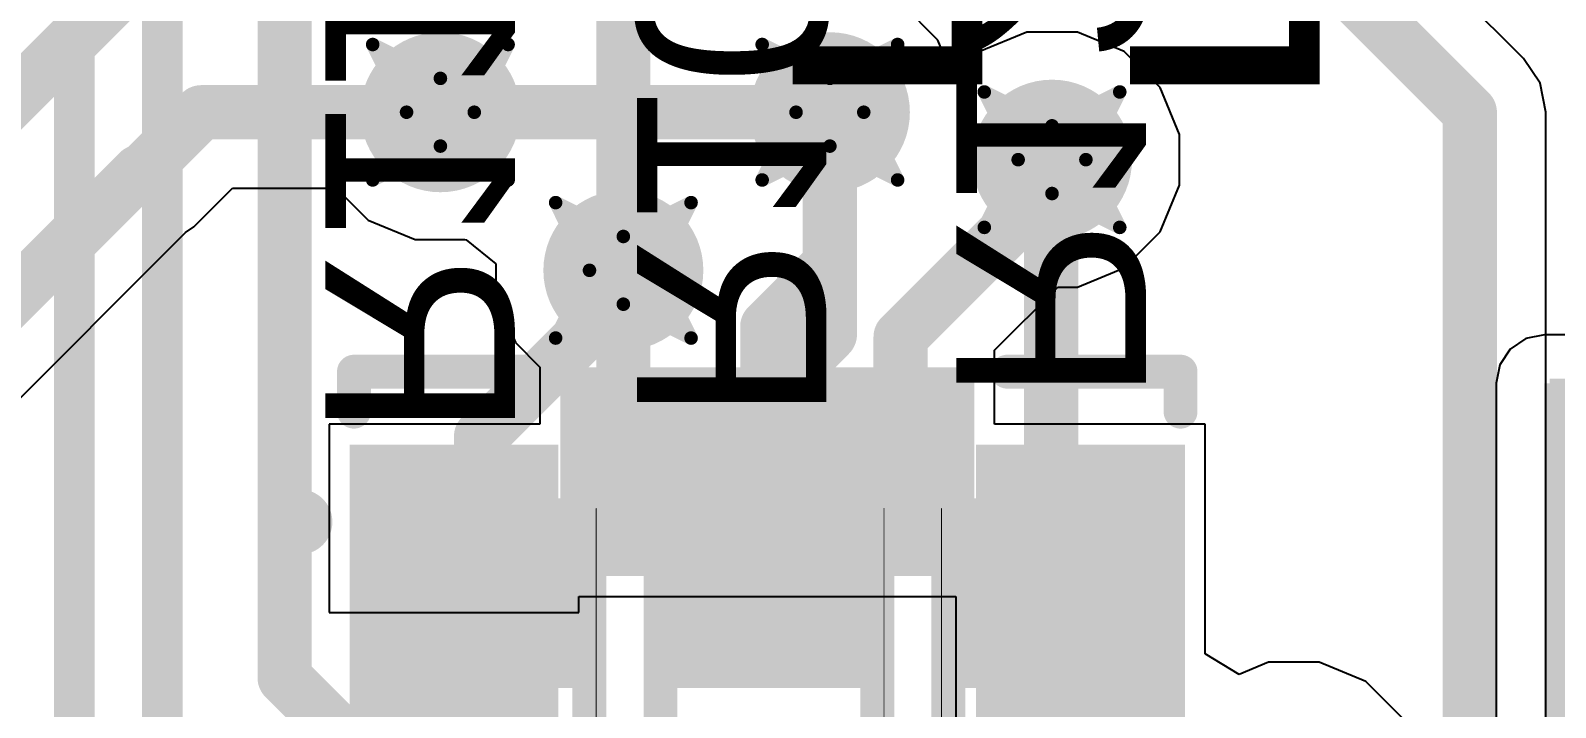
# Model space of a CAD drawing. Header units: inches. Extents: x -8 to 386, y -12 to 64.
# Drawn here: x 15.33 to 21.05, y 6.02 to 8.56 of the extents above; entities that cross this region are included whole.
import ezdxf

# ---------------------------------------------------------------- set-up
doc = ezdxf.new("R2010")
doc.units = ezdxf.units.IN
for name, color, linetype in [('Board_outline', 216, 'Continuous'), ('Bottom Layer', 5, 'Continuous'), ('Bottom Overlay', 54, 'Continuous'), ('Bottom Paste', 16, 'Continuous'), ('Bottom Solder', 6, 'Continuous'), ('Drill Drawing', 1, 'Continuous'), ('Top Layer', 1, 'Continuous'), ('Top Overlay', 2, 'Continuous'), ('Top Paste', 8, 'Continuous'), ('Top Solder', 216, 'Continuous'), ('Via Holes', 16, 'Continuous')]:
    doc.layers.add(name, color=color, linetype=linetype)
doc.styles.add('Arial', font='', dxfattribs={"height": 0.2})
doc.styles.add('Arial_Bold', font='', dxfattribs={"height": 0.2})
doc.styles.get('Arial').set_extended_font_data('Arial')
doc.styles.get('Arial_Bold').set_extended_font_data('Arial', bold=True)

msp = doc.modelspace()

# ---------------------------------------------------------------- hatches: boundary and pattern name
at = {"layer": 'Bottom Layer'}
h = msp.add_hatch(color=5, dxfattribs=at)
edge = h.paths.add_edge_path()
edge.add_arc((16.8656, 8.2553), 0.3, 0, 360)
h = msp.add_hatch(color=5, dxfattribs=at)
edge = h.paths.add_edge_path()
edge.add_arc((18.3263, 8.2553), 0.3, 0, 360)
h = msp.add_hatch(color=5, dxfattribs=at)
edge = h.paths.add_edge_path()
edge.add_arc((19.1594, 8.0774), 0.3, 0, 360)
h = msp.add_hatch(color=5, dxfattribs=at)
edge = h.paths.add_edge_path()
edge.add_arc((17.5517, 7.6624), 0.3, 0, 360)
for points in [[(17.3355, 6.1976), (16.7005, 6.1976), (16.7005, 6.6548), (17.3355, 6.6548)], [(18.415, 6.1976), (17.78, 6.1976), (17.78, 6.6548), (18.415, 6.6548)], [(18.8595, 6.6548), (19.4945, 6.6548), (19.4945, 6.1976), (18.8595, 6.1976)]]:
    msp.add_hatch(color=5, dxfattribs=at).paths.add_polyline_path(points)
at = {"layer": 'Bottom Paste'}
for points in [[(17.3355, 6.1976), (16.7005, 6.1976), (16.7005, 6.6548), (17.3355, 6.6548)], [(18.415, 6.1976), (17.78, 6.1976), (17.78, 6.6548), (18.415, 6.6548)], [(18.8595, 6.6548), (19.4945, 6.6548), (19.4945, 6.1976), (18.8595, 6.1976)]]:
    msp.add_hatch(color=16, dxfattribs=at).paths.add_polyline_path(points)
at = {"layer": 'Bottom Solder'}
for points in [[(17.4371, 6.096), (16.5989, 6.096), (16.5989, 6.7564), (17.4371, 6.7564)], [(18.5166, 6.096), (17.6784, 6.096), (17.6784, 6.7564), (18.5166, 6.7564)], [(18.7579, 6.7564), (19.5961, 6.7564), (19.5961, 6.096), (18.7579, 6.096)]]:
    msp.add_hatch(color=6, dxfattribs=at).paths.add_polyline_path(points)
at = {"layer": 'Top Layer'}
h = msp.add_hatch(color=1, dxfattribs=at)
edge = h.paths.add_edge_path()
edge.add_arc((16.8656, 8.2553), 0.3, 0, 360)
h = msp.add_hatch(color=1, dxfattribs=at)
edge = h.paths.add_edge_path()
edge.add_arc((18.3263, 8.2553), 0.3, 0, 360)
h = msp.add_hatch(color=1, dxfattribs=at)
edge = h.paths.add_edge_path()
edge.add_arc((19.1594, 8.0774), 0.3, 0, 360)
h = msp.add_hatch(color=1, dxfattribs=at)
edge = h.paths.add_edge_path()
edge.add_arc((17.5517, 7.6624), 0.3, 0, 360)
for points in [[(21.0058, 2.921), (23.1648, 2.921), (23.1648, 7.239), (21.0058, 7.239)], [(17.4164, 6.6174), (17.4164, 7.1974), (17.7664, 7.1974), (17.7664, 6.6174)], [(17.9164, 6.6174), (17.9164, 7.1974), (18.2664, 7.1974), (18.2664, 6.6174)], [(18.4164, 6.6174), (18.4164, 7.1974), (18.7664, 7.1974), (18.7664, 6.6174)], [(17.2064, 6.5574), (16.6264, 6.5574), (16.6264, 6.9074), (17.2064, 6.9074)], [(19.5564, 6.5574), (18.9764, 6.5574), (18.9764, 6.9074), (19.5564, 6.9074)], [(17.2064, 6.0574), (16.6264, 6.0574), (16.6264, 6.4074), (17.2064, 6.4074)], [(19.5564, 6.0574), (18.9764, 6.0574), (18.9764, 6.4074), (19.5564, 6.4074)], [(16.6116, 5.7912), (17.2212, 5.7912), (17.2212, 6.2912), (16.6116, 6.2912)]]:
    msp.add_hatch(color=1, dxfattribs=at).paths.add_polyline_path(points)
at = {"layer": 'Top Paste'}
for points in [[(17.4164, 6.6174), (17.4164, 7.1974), (17.7664, 7.1974), (17.7664, 6.6174)], [(17.9164, 6.6174), (17.9164, 7.1974), (18.2664, 7.1974), (18.2664, 6.6174)], [(18.4164, 6.6174), (18.4164, 7.1974), (18.7664, 7.1974), (18.7664, 6.6174)], [(17.2064, 6.5574), (16.6264, 6.5574), (16.6264, 6.9074), (17.2064, 6.9074)], [(19.5564, 6.5574), (18.9764, 6.5574), (18.9764, 6.9074), (19.5564, 6.9074)], [(17.2064, 6.0574), (16.6264, 6.0574), (16.6264, 6.4074), (17.2064, 6.4074)], [(19.5564, 6.0574), (18.9764, 6.0574), (18.9764, 6.4074), (19.5564, 6.4074)]]:
    msp.add_hatch(color=8, dxfattribs=at).paths.add_polyline_path(points)
at = {"layer": 'Top Solder'}
for points in [[(17.3148, 6.5158), (17.3148, 7.299), (17.868, 7.299), (17.868, 6.5158)], [(17.8148, 6.5158), (17.8148, 7.299), (18.368, 7.299), (18.368, 6.5158)], [(18.3148, 6.5158), (18.3148, 7.299), (18.868, 7.299), (18.868, 6.5158)], [(22.8286, 2.853), (21.0254, 2.853), (21.0254, 7.2562), (22.8286, 7.2562)], [(17.308, 6.4558), (16.5248, 6.4558), (16.5248, 7.009), (17.308, 7.009)], [(19.658, 6.4558), (18.8748, 6.4558), (18.8748, 7.009), (19.658, 7.009)], [(17.308, 5.9558), (16.5248, 5.9558), (16.5248, 6.509), (17.308, 6.509)], [(19.658, 5.9558), (18.8748, 5.9558), (18.8748, 6.509), (19.658, 6.509)]]:
    msp.add_hatch(color=216, dxfattribs=at).paths.add_polyline_path(points)
at = {"layer": 'Via Holes'}
h = msp.add_hatch(color=7, dxfattribs=at)
edge = h.paths.add_edge_path()
edge.add_arc((16.8656, 8.2553), 0.15, 0, 360)
h = msp.add_hatch(color=7, dxfattribs=at)
edge = h.paths.add_edge_path()
edge.add_arc((18.3263, 8.2553), 0.15, 0, 360)
h = msp.add_hatch(color=7, dxfattribs=at)
edge = h.paths.add_edge_path()
edge.add_arc((19.1594, 8.0774), 0.15, 0, 360)
h = msp.add_hatch(color=7, dxfattribs=at)
edge = h.paths.add_edge_path()
edge.add_arc((17.5517, 7.6624), 0.15, 0, 360)

# ---------------------------------------------------------------- linework, layer by layer
at = {"layer": 'Board_outline'}
msp.add_lwpolyline([(37.5368, 13.3604, 0.254, 0.254, 1), (-7.4632, 13.3604, 0.254, 0.254, 1)], format="xyseb", close=True, dxfattribs=at)
at = {"layer": 'Bottom Layer'}
for p, q in [((20.9278, 8.4564), (20.2403, 9.144)), ((20.9896, 8.364), (20.9278, 8.4564)), ((20.9278, 8.4564), (20.9278, 8.4564)), ((21.0113, 8.255), (20.9896, 8.364)), ((21.0113, 2.7178), (21.0113, 8.255))]:
    msp.add_line(p, q, dxfattribs=at)
for points in [[(15.8232, 3.8618, 0.1524, 0.1524, 0), (15.8232, 13.2273, 0.1524, 0.1524, 0)], [(16.2814, 6.1341, 0.2032, 0.2032, 0), (16.2814, 13.1826, 0.2032, 0.2032, 0)], [(15.493, 3.2776, 0.1524, 0.1524, 0), (15.493, 13.1746, 0.1524, 0.1524, 0)], [(19.9136, 9.0678, 0.2032, 0.2032, 0), (20.7264, 8.255, 0.2032, 0.2032, 0)], [(16.8608, 8.2553, 0.2032, 0.2032, 0), (18.3263, 8.2553, 0.2032, 0.2032, 0)], [(18.3263, 7.4219, 0.2032, 0.2032, 0), (18.3263, 8.2553, 0.2032, 0.2032, 0)], [(20.7264, 2.7178, 0.2032, 0.2032, 0), (20.7264, 8.255, 0.2032, 0.2032, 0)], [(19.1564, 8.0744, 0.2032, 0.2032, 0), (19.1594, 8.0774, 0.2032, 0.2032, 0)], [(19.1564, 6.4468, 0.2032, 0.2032, 0), (19.1564, 8.0744, 0.2032, 0.2032, 0)], [(17.5517, 7.5735, 0.2032, 0.2032, 0), (17.5517, 7.6624, 0.2032, 0.2032, 0)], [(17.018, 7.0398, 0.2032, 0.2032, 0), (17.5517, 7.5735, 0.2032, 0.2032, 0)], [(18.1008, 7.1965, 0.2032, 0.2032, 0), (18.3263, 7.4219, 0.2032, 0.2032, 0)], [(18.1008, 6.4295, 0.2032, 0.2032, 0), (18.1008, 7.1965, 0.2032, 0.2032, 0)], [(17.018, 6.4262, 0.2032, 0.2032, 0), (17.018, 7.0398, 0.2032, 0.2032, 0)], [(18.0975, 6.4262, 0.2032, 0.2032, 0), (18.1008, 6.4295, 0.2032, 0.2032, 0)], [(19.1564, 6.4468, 0.2032, 0.2032, 0), (19.177, 6.4262, 0.2032, 0.2032, 0)], [(16.2814, 6.1341, 0.2032, 0.2032, 0), (16.9291, 5.4864, 0.2032, 0.2032, 0)]]:
    msp.add_lwpolyline(points, format="xyseb", dxfattribs=at)
for points in [[(16.81, 8.2553, 0.1016, 0.1016, 1), (16.9116, 8.2553, 0.1016, 0.1016, 1)], [(18.2755, 8.2553, 0.1016, 0.1016, 1), (18.3771, 8.2553, 0.1016, 0.1016, 1)], [(18.2755, 8.2553, 0.1016, 0.1016, 1), (18.3771, 8.2553, 0.1016, 0.1016, 1)], [(20.6756, 8.255, 0.1016, 0.1016, 1), (20.7772, 8.255, 0.1016, 0.1016, 1)], [(20.6756, 8.255, 0.1016, 0.1016, 1), (20.7772, 8.255, 0.1016, 0.1016, 1)], [(19.1086, 8.0774, 0.1016, 0.1016, 1), (19.2102, 8.0774, 0.1016, 0.1016, 1)], [(19.1056, 8.0744, 0.1016, 0.1016, 1), (19.2072, 8.0744, 0.1016, 0.1016, 1)], [(19.1056, 8.0744, 0.1016, 0.1016, 1), (19.2072, 8.0744, 0.1016, 0.1016, 1)], [(17.5009, 7.6624, 0.1016, 0.1016, 1), (17.6025, 7.6624, 0.1016, 0.1016, 1)], [(17.5009, 7.5735, 0.1016, 0.1016, 1), (17.6025, 7.5735, 0.1016, 0.1016, 1)], [(17.5009, 7.5735, 0.1016, 0.1016, 1), (17.6025, 7.5735, 0.1016, 0.1016, 1)], [(18.2755, 7.4219, 0.1016, 0.1016, 1), (18.3771, 7.4219, 0.1016, 0.1016, 1)], [(18.2755, 7.4219, 0.1016, 0.1016, 1), (18.3771, 7.4219, 0.1016, 0.1016, 1)], [(18.05, 7.1965, 0.1016, 0.1016, 1), (18.1516, 7.1965, 0.1016, 0.1016, 1)], [(18.05, 7.1965, 0.1016, 0.1016, 1), (18.1516, 7.1965, 0.1016, 0.1016, 1)], [(16.9672, 7.0398, 0.1016, 0.1016, 1), (17.0688, 7.0398, 0.1016, 0.1016, 1)], [(16.9672, 7.0398, 0.1016, 0.1016, 1), (17.0688, 7.0398, 0.1016, 0.1016, 1)], [(16.9672, 6.4262, 0.1016, 0.1016, 1), (17.0688, 6.4262, 0.1016, 0.1016, 1)], [(18.0467, 6.4262, 0.1016, 0.1016, 1), (18.1483, 6.4262, 0.1016, 0.1016, 1)], [(18.05, 6.4295, 0.1016, 0.1016, 1), (18.1516, 6.4295, 0.1016, 0.1016, 1)], [(18.05, 6.4295, 0.1016, 0.1016, 1), (18.1516, 6.4295, 0.1016, 0.1016, 1)], [(19.1056, 6.4468, 0.1016, 0.1016, 1), (19.2072, 6.4468, 0.1016, 0.1016, 1)], [(19.1056, 6.4468, 0.1016, 0.1016, 1), (19.2072, 6.4468, 0.1016, 0.1016, 1)], [(19.1262, 6.4262, 0.1016, 0.1016, 1), (19.2278, 6.4262, 0.1016, 0.1016, 1)], [(16.2306, 6.1341, 0.1016, 0.1016, 1), (16.3322, 6.1341, 0.1016, 0.1016, 1)], [(16.2306, 6.1341, 0.1016, 0.1016, 1), (16.3322, 6.1341, 0.1016, 0.1016, 1)]]:
    msp.add_lwpolyline(points, format="xyseb", close=True, dxfattribs=at)
at = {"layer": 'Bottom Overlay'}
for points in [[(16.6116, 5.1689, 0.127, 0.127, 0), (16.6116, 6.7437, 0.127, 0.127, 0)], [(16.6116, 6.7437, 0.127, 0.127, 0), (17.4244, 6.7437, 0.127, 0.127, 0)], [(17.4244, 5.1689, 0.127, 0.127, 0), (17.4244, 6.7437, 0.127, 0.127, 0)], [(17.6911, 5.1689, 0.127, 0.127, 0), (17.6911, 6.7437, 0.127, 0.127, 0)], [(17.6911, 6.7437, 0.127, 0.127, 0), (18.5039, 6.7437, 0.127, 0.127, 0)], [(18.5039, 5.1689, 0.127, 0.127, 0), (18.5039, 6.7437, 0.127, 0.127, 0)], [(18.7706, 6.7437, 0.127, 0.127, 0), (19.5834, 6.7437, 0.127, 0.127, 0)], [(18.7706, 5.1689, 0.127, 0.127, 0), (18.7706, 6.7437, 0.127, 0.127, 0)], [(19.5834, 5.1689, 0.127, 0.127, 0), (19.5834, 6.7437, 0.127, 0.127, 0)], [(17.4498, 5.1435, 0.00323, 0.00323, 0), (17.4498, 6.7691, 0.00323, 0.00323, 0)], [(18.5293, 5.1435, 0.00323, 0.00323, 0), (18.5293, 6.7691, 0.00323, 0.00323, 0)], [(18.7452, 5.1435, 0.00323, 0.00323, 0), (18.7452, 6.7691, 0.00323, 0.00323, 0)]]:
    msp.add_lwpolyline(points, format="xyseb", dxfattribs=at)
for points in [[(16.5799, 6.7437, 0.0635, 0.0635, 1), (16.6434, 6.7437, 0.0635, 0.0635, 1)], [(16.5799, 6.7437, 0.0635, 0.0635, 1), (16.6434, 6.7437, 0.0635, 0.0635, 1)], [(17.3926, 6.7437, 0.0635, 0.0635, 1), (17.4562, 6.7437, 0.0635, 0.0635, 1)], [(17.3926, 6.7437, 0.0635, 0.0635, 1), (17.4562, 6.7437, 0.0635, 0.0635, 1)], [(17.6593, 6.7437, 0.0635, 0.0635, 1), (17.7229, 6.7437, 0.0635, 0.0635, 1)], [(17.6593, 6.7437, 0.0635, 0.0635, 1), (17.7229, 6.7437, 0.0635, 0.0635, 1)], [(18.4721, 6.7437, 0.0635, 0.0635, 1), (18.5357, 6.7437, 0.0635, 0.0635, 1)], [(18.4721, 6.7437, 0.0635, 0.0635, 1), (18.5357, 6.7437, 0.0635, 0.0635, 1)], [(18.7388, 6.7437, 0.0635, 0.0635, 1), (18.8024, 6.7437, 0.0635, 0.0635, 1)], [(18.7388, 6.7437, 0.0635, 0.0635, 1), (18.8024, 6.7437, 0.0635, 0.0635, 1)], [(19.5516, 6.7437, 0.0635, 0.0635, 1), (19.6151, 6.7437, 0.0635, 0.0635, 1)], [(19.5516, 6.7437, 0.0635, 0.0635, 1), (19.6151, 6.7437, 0.0635, 0.0635, 1)], [(17.449, 6.7691, 0.00161, 0.00161, 1), (17.4506, 6.7691, 0.00161, 0.00161, 1)], [(18.5285, 6.7691, 0.00161, 0.00161, 1), (18.5301, 6.7691, 0.00161, 0.00161, 1)], [(18.7444, 6.7691, 0.00161, 0.00161, 1), (18.746, 6.7691, 0.00161, 0.00161, 1)]]:
    msp.add_lwpolyline(points, format="xyseb", close=True, dxfattribs=at)
at = {"layer": 'Drill Drawing'}
for points in [[(16.6116, 8.5093, 0.0508, 0.0508, 0), (16.8656, 8.3823, 0.0508, 0.0508, 0)], [(16.6116, 8.5093, 0.0508, 0.0508, 0), (16.7386, 8.2553, 0.0508, 0.0508, 0)], [(16.8656, 8.3823, 0.0508, 0.0508, 0), (17.1196, 8.5093, 0.0508, 0.0508, 0)], [(16.9926, 8.2553, 0.0508, 0.0508, 0), (17.1196, 8.5093, 0.0508, 0.0508, 0)], [(18.0723, 8.5093, 0.0508, 0.0508, 0), (18.3263, 8.3823, 0.0508, 0.0508, 0)], [(18.0723, 8.5093, 0.0508, 0.0508, 0), (18.1993, 8.2553, 0.0508, 0.0508, 0)], [(18.3263, 8.3823, 0.0508, 0.0508, 0), (18.5803, 8.5093, 0.0508, 0.0508, 0)], [(18.4533, 8.2553, 0.0508, 0.0508, 0), (18.5803, 8.5093, 0.0508, 0.0508, 0)], [(18.9054, 8.3314, 0.0508, 0.0508, 0), (19.1594, 8.2044, 0.0508, 0.0508, 0)], [(18.9054, 8.3314, 0.0508, 0.0508, 0), (19.0324, 8.0774, 0.0508, 0.0508, 0)], [(19.1594, 8.2044, 0.0508, 0.0508, 0), (19.4134, 8.3314, 0.0508, 0.0508, 0)], [(19.2864, 8.0774, 0.0508, 0.0508, 0), (19.4134, 8.3314, 0.0508, 0.0508, 0)], [(16.6116, 8.0013, 0.0508, 0.0508, 0), (16.7386, 8.2553, 0.0508, 0.0508, 0)], [(16.9926, 8.2553, 0.0508, 0.0508, 0), (17.1196, 8.0013, 0.0508, 0.0508, 0)], [(18.0723, 8.0013, 0.0508, 0.0508, 0), (18.1993, 8.2553, 0.0508, 0.0508, 0)], [(18.4533, 8.2553, 0.0508, 0.0508, 0), (18.5803, 8.0013, 0.0508, 0.0508, 0)], [(16.6116, 8.0013, 0.0508, 0.0508, 0), (16.8656, 8.1283, 0.0508, 0.0508, 0)], [(16.8656, 8.1283, 0.0508, 0.0508, 0), (17.1196, 8.0013, 0.0508, 0.0508, 0)], [(18.0723, 8.0013, 0.0508, 0.0508, 0), (18.3263, 8.1283, 0.0508, 0.0508, 0)], [(18.3263, 8.1283, 0.0508, 0.0508, 0), (18.5803, 8.0013, 0.0508, 0.0508, 0)], [(18.9054, 7.8234, 0.0508, 0.0508, 0), (19.0324, 8.0774, 0.0508, 0.0508, 0)], [(19.2864, 8.0774, 0.0508, 0.0508, 0), (19.4134, 7.8234, 0.0508, 0.0508, 0)], [(18.9054, 7.8234, 0.0508, 0.0508, 0), (19.1594, 7.9504, 0.0508, 0.0508, 0)], [(19.1594, 7.9504, 0.0508, 0.0508, 0), (19.4134, 7.8234, 0.0508, 0.0508, 0)], [(17.2977, 7.9164, 0.0508, 0.0508, 0), (17.5517, 7.7894, 0.0508, 0.0508, 0)], [(17.2977, 7.9164, 0.0508, 0.0508, 0), (17.4247, 7.6624, 0.0508, 0.0508, 0)], [(17.5517, 7.7894, 0.0508, 0.0508, 0), (17.8057, 7.9164, 0.0508, 0.0508, 0)], [(17.6787, 7.6624, 0.0508, 0.0508, 0), (17.8057, 7.9164, 0.0508, 0.0508, 0)], [(17.2977, 7.4084, 0.0508, 0.0508, 0), (17.4247, 7.6624, 0.0508, 0.0508, 0)], [(17.6787, 7.6624, 0.0508, 0.0508, 0), (17.8057, 7.4084, 0.0508, 0.0508, 0)], [(17.2977, 7.4084, 0.0508, 0.0508, 0), (17.5517, 7.5354, 0.0508, 0.0508, 0)], [(17.5517, 7.5354, 0.0508, 0.0508, 0), (17.8057, 7.4084, 0.0508, 0.0508, 0)]]:
    msp.add_lwpolyline(points, format="xyseb", dxfattribs=at)
for points in [[(16.5989, 8.5093, 0.0254, 0.0254, 1), (16.6243, 8.5093, 0.0254, 0.0254, 1)], [(16.5989, 8.5093, 0.0254, 0.0254, 1), (16.6243, 8.5093, 0.0254, 0.0254, 1)], [(17.1069, 8.5093, 0.0254, 0.0254, 1), (17.1323, 8.5093, 0.0254, 0.0254, 1)], [(17.1069, 8.5093, 0.0254, 0.0254, 1), (17.1323, 8.5093, 0.0254, 0.0254, 1)], [(18.0596, 8.5093, 0.0254, 0.0254, 1), (18.085, 8.5093, 0.0254, 0.0254, 1)], [(18.0596, 8.5093, 0.0254, 0.0254, 1), (18.085, 8.5093, 0.0254, 0.0254, 1)], [(18.5676, 8.5093, 0.0254, 0.0254, 1), (18.593, 8.5093, 0.0254, 0.0254, 1)], [(18.5676, 8.5093, 0.0254, 0.0254, 1), (18.593, 8.5093, 0.0254, 0.0254, 1)], [(16.8529, 8.3823, 0.0254, 0.0254, 1), (16.8783, 8.3823, 0.0254, 0.0254, 1)], [(16.8529, 8.3823, 0.0254, 0.0254, 1), (16.8783, 8.3823, 0.0254, 0.0254, 1)], [(18.3136, 8.3823, 0.0254, 0.0254, 1), (18.339, 8.3823, 0.0254, 0.0254, 1)], [(18.3136, 8.3823, 0.0254, 0.0254, 1), (18.339, 8.3823, 0.0254, 0.0254, 1)], [(18.8927, 8.3314, 0.0254, 0.0254, 1), (18.9181, 8.3314, 0.0254, 0.0254, 1)], [(18.8927, 8.3314, 0.0254, 0.0254, 1), (18.9181, 8.3314, 0.0254, 0.0254, 1)], [(19.4007, 8.3314, 0.0254, 0.0254, 1), (19.4261, 8.3314, 0.0254, 0.0254, 1)], [(19.4007, 8.3314, 0.0254, 0.0254, 1), (19.4261, 8.3314, 0.0254, 0.0254, 1)], [(16.7259, 8.2553, 0.0254, 0.0254, 1), (16.7513, 8.2553, 0.0254, 0.0254, 1)], [(16.7259, 8.2553, 0.0254, 0.0254, 1), (16.7513, 8.2553, 0.0254, 0.0254, 1)], [(16.9799, 8.2553, 0.0254, 0.0254, 1), (17.0053, 8.2553, 0.0254, 0.0254, 1)], [(16.9799, 8.2553, 0.0254, 0.0254, 1), (17.0053, 8.2553, 0.0254, 0.0254, 1)], [(18.1866, 8.2553, 0.0254, 0.0254, 1), (18.212, 8.2553, 0.0254, 0.0254, 1)], [(18.1866, 8.2553, 0.0254, 0.0254, 1), (18.212, 8.2553, 0.0254, 0.0254, 1)], [(18.4406, 8.2553, 0.0254, 0.0254, 1), (18.466, 8.2553, 0.0254, 0.0254, 1)], [(18.4406, 8.2553, 0.0254, 0.0254, 1), (18.466, 8.2553, 0.0254, 0.0254, 1)], [(19.1467, 8.2044, 0.0254, 0.0254, 1), (19.1721, 8.2044, 0.0254, 0.0254, 1)], [(19.1467, 8.2044, 0.0254, 0.0254, 1), (19.1721, 8.2044, 0.0254, 0.0254, 1)], [(16.8529, 8.1283, 0.0254, 0.0254, 1), (16.8783, 8.1283, 0.0254, 0.0254, 1)], [(16.8529, 8.1283, 0.0254, 0.0254, 1), (16.8783, 8.1283, 0.0254, 0.0254, 1)], [(18.3136, 8.1283, 0.0254, 0.0254, 1), (18.339, 8.1283, 0.0254, 0.0254, 1)], [(18.3136, 8.1283, 0.0254, 0.0254, 1), (18.339, 8.1283, 0.0254, 0.0254, 1)], [(19.0197, 8.0774, 0.0254, 0.0254, 1), (19.0451, 8.0774, 0.0254, 0.0254, 1)], [(19.0197, 8.0774, 0.0254, 0.0254, 1), (19.0451, 8.0774, 0.0254, 0.0254, 1)], [(19.2737, 8.0774, 0.0254, 0.0254, 1), (19.2991, 8.0774, 0.0254, 0.0254, 1)], [(19.2737, 8.0774, 0.0254, 0.0254, 1), (19.2991, 8.0774, 0.0254, 0.0254, 1)], [(16.5989, 8.0013, 0.0254, 0.0254, 1), (16.6243, 8.0013, 0.0254, 0.0254, 1)], [(16.5989, 8.0013, 0.0254, 0.0254, 1), (16.6243, 8.0013, 0.0254, 0.0254, 1)], [(17.1069, 8.0013, 0.0254, 0.0254, 1), (17.1323, 8.0013, 0.0254, 0.0254, 1)], [(17.1069, 8.0013, 0.0254, 0.0254, 1), (17.1323, 8.0013, 0.0254, 0.0254, 1)], [(18.0596, 8.0013, 0.0254, 0.0254, 1), (18.085, 8.0013, 0.0254, 0.0254, 1)], [(18.0596, 8.0013, 0.0254, 0.0254, 1), (18.085, 8.0013, 0.0254, 0.0254, 1)], [(18.5676, 8.0013, 0.0254, 0.0254, 1), (18.593, 8.0013, 0.0254, 0.0254, 1)], [(18.5676, 8.0013, 0.0254, 0.0254, 1), (18.593, 8.0013, 0.0254, 0.0254, 1)], [(19.1467, 7.9504, 0.0254, 0.0254, 1), (19.1721, 7.9504, 0.0254, 0.0254, 1)], [(19.1467, 7.9504, 0.0254, 0.0254, 1), (19.1721, 7.9504, 0.0254, 0.0254, 1)], [(17.285, 7.9164, 0.0254, 0.0254, 1), (17.3104, 7.9164, 0.0254, 0.0254, 1)], [(17.285, 7.9164, 0.0254, 0.0254, 1), (17.3104, 7.9164, 0.0254, 0.0254, 1)], [(17.793, 7.9164, 0.0254, 0.0254, 1), (17.8184, 7.9164, 0.0254, 0.0254, 1)], [(17.793, 7.9164, 0.0254, 0.0254, 1), (17.8184, 7.9164, 0.0254, 0.0254, 1)], [(18.8927, 7.8234, 0.0254, 0.0254, 1), (18.9181, 7.8234, 0.0254, 0.0254, 1)], [(18.8927, 7.8234, 0.0254, 0.0254, 1), (18.9181, 7.8234, 0.0254, 0.0254, 1)], [(19.4007, 7.8234, 0.0254, 0.0254, 1), (19.4261, 7.8234, 0.0254, 0.0254, 1)], [(19.4007, 7.8234, 0.0254, 0.0254, 1), (19.4261, 7.8234, 0.0254, 0.0254, 1)], [(17.539, 7.7894, 0.0254, 0.0254, 1), (17.5644, 7.7894, 0.0254, 0.0254, 1)], [(17.539, 7.7894, 0.0254, 0.0254, 1), (17.5644, 7.7894, 0.0254, 0.0254, 1)], [(17.412, 7.6624, 0.0254, 0.0254, 1), (17.4374, 7.6624, 0.0254, 0.0254, 1)], [(17.412, 7.6624, 0.0254, 0.0254, 1), (17.4374, 7.6624, 0.0254, 0.0254, 1)], [(17.666, 7.6624, 0.0254, 0.0254, 1), (17.6914, 7.6624, 0.0254, 0.0254, 1)], [(17.666, 7.6624, 0.0254, 0.0254, 1), (17.6914, 7.6624, 0.0254, 0.0254, 1)], [(17.539, 7.5354, 0.0254, 0.0254, 1), (17.5644, 7.5354, 0.0254, 0.0254, 1)], [(17.539, 7.5354, 0.0254, 0.0254, 1), (17.5644, 7.5354, 0.0254, 0.0254, 1)], [(17.285, 7.4084, 0.0254, 0.0254, 1), (17.3104, 7.4084, 0.0254, 0.0254, 1)], [(17.285, 7.4084, 0.0254, 0.0254, 1), (17.3104, 7.4084, 0.0254, 0.0254, 1)], [(17.793, 7.4084, 0.0254, 0.0254, 1), (17.8184, 7.4084, 0.0254, 0.0254, 1)], [(17.793, 7.4084, 0.0254, 0.0254, 1), (17.8184, 7.4084, 0.0254, 0.0254, 1)]]:
    msp.add_lwpolyline(points, format="xyseb", close=True, dxfattribs=at)
at = {"layer": 'Top Layer'}
for p, q in [((18.7313, 8.5259), (18.5969, 8.6603)), ((18.7464, 8.4894), (18.7313, 8.5259)), ((19.0644, 8.5552), (18.8888, 8.4825)), ((19.2545, 8.5552), (19.0644, 8.5552)), ((19.4301, 8.4825), (19.2545, 8.5552)), ((18.871, 8.4647), (18.7464, 8.4894)), ((18.8888, 8.4825), (18.871, 8.4647)), ((19.5645, 8.3481), (19.4301, 8.4825)), ((19.6372, 8.1724), (19.5645, 8.3481)), ((19.6372, 7.9824), (19.6372, 8.1724)), ((15.9409, 7.825), (16.0864, 7.9704)), ((16.0864, 7.9704), (16.4748, 7.9704)), ((16.4748, 7.9704), (16.5949, 7.8502)), ((19.5645, 7.8068), (19.6372, 7.9824)), ((16.5949, 7.8502), (16.7706, 7.7775)), ((14.1366, 6.031), (15.9099, 7.8042)), ((15.9099, 7.8042), (15.9409, 7.825)), ((19.4301, 7.6723), (19.5645, 7.8068)), ((16.7706, 7.7775), (16.9565, 7.7775)), ((16.9565, 7.7775), (16.9618, 7.7766)), ((16.9618, 7.7766), (17.0739, 7.6869)), ((17.0739, 7.6869), (17.0739, 7.5674)), ((19.2545, 7.5996), (19.4301, 7.6723)), ((17.0739, 7.5674), (17.1466, 7.3918)), ((18.9442, 7.3629), (19.1809, 7.5996)), ((19.1809, 7.5996), (19.2545, 7.5996)), ((17.1466, 7.3918), (17.2386, 7.2998)), ((20.9364, 7.4065), (20.8776, 7.3672)), ((21.0058, 7.4203), (20.9364, 7.4065)), ((21.1074, 7.4203), (21.0058, 7.4203)), ((18.9442, 7.0852), (18.9442, 7.3629)), ((20.8776, 7.3672), (20.8383, 7.3084)), ((17.2386, 7.2998), (17.2386, 7.0852)), ((20.8383, 7.3084), (20.8245, 7.239)), ((20.8245, 7.239), (20.8245, 2.921)), ((17.2386, 7.0852), (16.4486, 7.0852)), ((16.4486, 7.0852), (16.4486, 6.3796)), ((19.7342, 7.0852), (18.9442, 7.0852)), ((19.7342, 6.2248), (19.7342, 7.0852)), ((17.3842, 6.3796), (17.3842, 6.4396)), ((17.3842, 6.4396), (18.7986, 6.4396)), ((18.7986, 6.4396), (18.7986, 5.8796)), ((16.4486, 6.3796), (17.3842, 6.3796)), ((19.8612, 6.1473), (19.7342, 6.2248)), ((19.971, 6.1928), (19.8612, 6.1473)), ((20.161, 6.1928), (19.971, 6.1928)), ((20.3367, 6.1201), (20.161, 6.1928)), ((20.4711, 5.9857), (20.3367, 6.1201))]:
    msp.add_line(p, q, dxfattribs=at)
for points in [[(17.5517, 7.6624, 0.2032, 0.2032, 0), (17.5517, 9.4739, 0.2032, 0.2032, 0)], [(14.2614, 7.3018, 0.2032, 0.2032, 0), (16.0274, 9.0678, 0.2032, 0.2032, 0)], [(15.7395, 8.0264, 0.2032, 0.2032, 0), (15.9684, 8.2553, 0.2032, 0.2032, 0)], [(15.9684, 8.2553, 0.2032, 0.2032, 0), (16.8608, 8.2553, 0.2032, 0.2032, 0)], [(18.3263, 7.6866, 0.2032, 0.2032, 0), (18.3263, 8.1791, 0.2032, 0.2032, 0)], [(19.1594, 7.981, 0.2032, 0.2032, 0), (19.1594, 8.0774, 0.2032, 0.2032, 0)], [(13.5046, 5.8018, 0.2032, 0.2032, 0), (15.7343, 8.0315, 0.2032, 0.2032, 0)], [(15.7343, 8.0315, 0.2032, 0.2032, 0), (15.7395, 8.0264, 0.2032, 0.2032, 0)], [(18.5914, 7.413, 0.2032, 0.2032, 0), (19.1594, 7.981, 0.2032, 0.2032, 0)], [(18.137, 7.4974, 0.2032, 0.2032, 0), (18.3263, 7.6866, 0.2032, 0.2032, 0)], [(17.5517, 6.9471, 0.2032, 0.2032, 0), (17.5517, 7.6624, 0.2032, 0.2032, 0)], [(18.0914, 7.4518, 0.2032, 0.2032, 0), (18.137, 7.4974, 0.2032, 0.2032, 0)], [(18.0914, 6.9074, 0.2032, 0.2032, 0), (18.0914, 7.4518, 0.2032, 0.2032, 0)], [(18.5914, 6.9074, 0.2032, 0.2032, 0), (18.5914, 7.413, 0.2032, 0.2032, 0)], [(17.5517, 6.9471, 0.2032, 0.2032, 0), (17.5914, 6.9074, 0.2032, 0.2032, 0)]]:
    msp.add_lwpolyline(points, format="xyseb", dxfattribs=at)
for points in [[(15.9176, 8.2553, 0.1016, 0.1016, 1), (16.0192, 8.2553, 0.1016, 0.1016, 1)], [(15.9176, 8.2553, 0.1016, 0.1016, 1), (16.0192, 8.2553, 0.1016, 0.1016, 1)], [(16.81, 8.2553, 0.1016, 0.1016, 1), (16.9116, 8.2553, 0.1016, 0.1016, 1)], [(18.2755, 8.1791, 0.1016, 0.1016, 1), (18.3771, 8.1791, 0.1016, 0.1016, 1)], [(19.1086, 8.0774, 0.1016, 0.1016, 1), (19.2102, 8.0774, 0.1016, 0.1016, 1)], [(15.6835, 8.0315, 0.1016, 0.1016, 1), (15.7851, 8.0315, 0.1016, 0.1016, 1)], [(15.6835, 8.0315, 0.1016, 0.1016, 1), (15.7851, 8.0315, 0.1016, 0.1016, 1)], [(15.6887, 8.0264, 0.1016, 0.1016, 1), (15.7903, 8.0264, 0.1016, 0.1016, 1)], [(15.6887, 8.0264, 0.1016, 0.1016, 1), (15.7903, 8.0264, 0.1016, 0.1016, 1)], [(19.1086, 7.981, 0.1016, 0.1016, 1), (19.2102, 7.981, 0.1016, 0.1016, 1)], [(19.1086, 7.981, 0.1016, 0.1016, 1), (19.2102, 7.981, 0.1016, 0.1016, 1)], [(18.2755, 7.6866, 0.1016, 0.1016, 1), (18.3771, 7.6866, 0.1016, 0.1016, 1)], [(18.2755, 7.6866, 0.1016, 0.1016, 1), (18.3771, 7.6866, 0.1016, 0.1016, 1)], [(17.5009, 7.6624, 0.1016, 0.1016, 1), (17.6025, 7.6624, 0.1016, 0.1016, 1)], [(17.5009, 7.6624, 0.1016, 0.1016, 1), (17.6025, 7.6624, 0.1016, 0.1016, 1)], [(18.0406, 7.4518, 0.1016, 0.1016, 1), (18.1422, 7.4518, 0.1016, 0.1016, 1)], [(18.0406, 7.4518, 0.1016, 0.1016, 1), (18.1422, 7.4518, 0.1016, 0.1016, 1)], [(18.0862, 7.4974, 0.1016, 0.1016, 1), (18.1878, 7.4974, 0.1016, 0.1016, 1)], [(18.0862, 7.4974, 0.1016, 0.1016, 1), (18.1878, 7.4974, 0.1016, 0.1016, 1)], [(18.5406, 7.413, 0.1016, 0.1016, 1), (18.6422, 7.413, 0.1016, 0.1016, 1)], [(18.5406, 7.413, 0.1016, 0.1016, 1), (18.6422, 7.413, 0.1016, 0.1016, 1)], [(17.5009, 6.9471, 0.1016, 0.1016, 1), (17.6025, 6.9471, 0.1016, 0.1016, 1)], [(17.5009, 6.9471, 0.1016, 0.1016, 1), (17.6025, 6.9471, 0.1016, 0.1016, 1)], [(17.5406, 6.9074, 0.1016, 0.1016, 1), (17.6422, 6.9074, 0.1016, 0.1016, 1)], [(18.0406, 6.9074, 0.1016, 0.1016, 1), (18.1422, 6.9074, 0.1016, 0.1016, 1)], [(18.5406, 6.9074, 0.1016, 0.1016, 1), (18.6422, 6.9074, 0.1016, 0.1016, 1)]]:
    msp.add_lwpolyline(points, format="xyseb", close=True, dxfattribs=at)
at = {"layer": 'Top Overlay'}
for points in [[(16.5414, 7.2824, 0.127, 0.127, 0), (17.1914, 7.2824, 0.127, 0.127, 0)], [(16.5414, 7.1324, 0.127, 0.127, 0), (16.5414, 7.2824, 0.127, 0.127, 0)], [(18.9914, 7.2824, 0.127, 0.127, 0), (19.6414, 7.2824, 0.127, 0.127, 0)], [(19.6414, 7.1324, 0.127, 0.127, 0), (19.6414, 7.2824, 0.127, 0.127, 0)]]:
    msp.add_lwpolyline(points, format="xyseb", dxfattribs=at)
for points in [[(16.5096, 7.2824, 0.0635, 0.0635, 1), (16.5731, 7.2824, 0.0635, 0.0635, 1)], [(16.5096, 7.2824, 0.0635, 0.0635, 1), (16.5731, 7.2824, 0.0635, 0.0635, 1)], [(17.1596, 7.2824, 0.0635, 0.0635, 1), (17.2231, 7.2824, 0.0635, 0.0635, 1)], [(18.9596, 7.2824, 0.0635, 0.0635, 1), (19.0231, 7.2824, 0.0635, 0.0635, 1)], [(19.6096, 7.2824, 0.0635, 0.0635, 1), (19.6731, 7.2824, 0.0635, 0.0635, 1)], [(19.6096, 7.2824, 0.0635, 0.0635, 1), (19.6731, 7.2824, 0.0635, 0.0635, 1)], [(16.5096, 7.1324, 0.0635, 0.0635, 1), (16.5731, 7.1324, 0.0635, 0.0635, 1)], [(19.6096, 7.1324, 0.0635, 0.0635, 1), (19.6731, 7.1324, 0.0635, 0.0635, 1)], [(16.397, 6.719, 0.127, 0.127, 1), (16.2806, 6.719, 0.127, 0.127, 1)], [(16.2489, 6.719, 0.0635, 0.0635, 1), (16.3124, 6.719, 0.0635, 0.0635, 1)], [(16.3652, 6.719, 0.0635, 0.0635, 1), (16.4287, 6.719, 0.0635, 0.0635, 1)]]:
    msp.add_lwpolyline(points, format="xyseb", close=True, dxfattribs=at)

# ---------------------------------------------------------------- texts
at = {"layer": 'Bottom Overlay', "style": 'Arial', "text_generation_flag": 2}
for s, p in [('R12', (18.8009, 7.1591)), ('R10', (17.6023, 7.0869)), ('R11', (16.4339, 7.0276))]:
    msp.add_text(s, height=0.7112, rotation=270, dxfattribs=at).set_placement(p)
at = {"layer": 'Top Overlay', "style": 'Arial_Bold'}
for s, p in [('LED2', (18.8975, 8.2929)), ('LED3', (20.1633, 8.2929))]:
    msp.add_text(s, height=0.7112, rotation=90, dxfattribs=at).set_placement(p)

doc.saveas('drawing.dxf')
